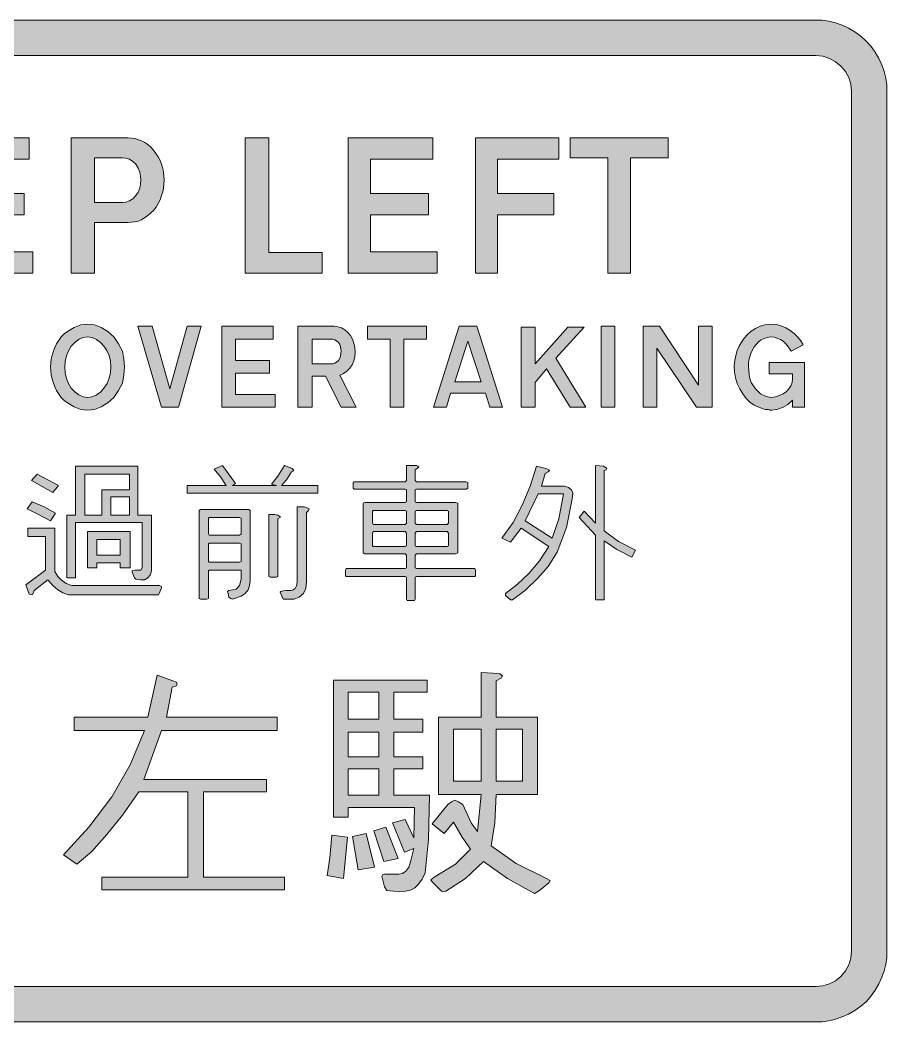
# Model space of a CAD drawing. Header units: metres. Extents: x 104 to 465, y 9 to 263.
# Drawn here: x 245.9 to 465.5, y 9 to 262.8 of the extents above; entities that cross this region are included whole.
import ezdxf

# ---------------------------------------------------------------- set-up
doc = ezdxf.new("R2010")
doc.units = ezdxf.units.M
doc.layers.add('FILL_BLACK_000000', color=7, linetype='Continuous', true_color=0x000000)
doc.layers.add('STROKE_BLACK_000000', color=7, linetype='Continuous', true_color=0x000000)

msp = doc.modelspace()

# ---------------------------------------------------------------- hatches: boundary and pattern name
at = {"layer": 'FILL_BLACK_000000', "true_color": 0x000000}
h = msp.add_hatch(color=7, dxfattribs=at)
h.dxf.hatch_style = 1
h.paths.add_polyline_path([(450.74, 262.51), (452.42, 262.12), (454.14, 261.54), (455.75, 260.77), (457.33, 259.81), (458.85, 258.68), (460.26, 257.4), (461.44, 256.09), (462.51, 254.63), (463.45, 253.07), (464.22, 251.46), (464.8, 249.74), (465.19, 248.06), (465.41, 246.42), (465.48, 244.8), (465.48, 27), (465.41, 25.35), (465.19, 23.67), (464.8, 21.99), (464.22, 20.34), (463.45, 18.65), (462.51, 17.08), (461.44, 15.61), (460.26, 14.22), (458.85, 12.97), (457.33, 11.9), (455.75, 11.01), (454.14, 10.26), (452.42, 9.68), (450.74, 9.29), (449.1, 9.07), (447.48, 9), (122.22, 9), (120.6, 9.07), (118.98, 9.29), (117.36, 9.68), (115.74, 10.26), (114.05, 11.01), (112.48, 11.9), (111.01, 12.97), (109.62, 14.22), (108.34, 15.61), (107.23, 17.08), (106.33, 18.65), (105.66, 20.34), (105.08, 21.99), (104.69, 23.67), (104.47, 25.35), (104.4, 27), (104.4, 244.8), (104.47, 246.42), (104.69, 248.06), (105.08, 249.74), (105.66, 251.46), (106.33, 253.07), (107.23, 254.63), (108.34, 256.09), (109.62, 257.4), (111.01, 258.68), (112.48, 259.81), (114.05, 260.77), (115.74, 261.54), (117.36, 262.12), (118.98, 262.51), (120.6, 262.73), (122.22, 262.8), (447.48, 262.8), (449.1, 262.73), (450.74, 262.51)])
h.paths.add_polyline_path([(455.8, 248.22), (454.96, 249.76), (454.41, 250.46), (453.78, 251.1), (452.44, 252.21), (450.9, 253.06), (449.22, 253.61), (447.48, 253.8), (122.22, 253.8), (120.48, 253.61), (118.8, 253.06), (117.26, 252.21), (115.92, 251.1), (114.81, 249.76), (113.96, 248.22), (113.41, 246.54), (113.22, 244.8), (113.22, 27), (113.41, 25.18), (113.96, 23.49), (114.81, 21.94), (115.92, 20.52), (117.26, 19.44), (118.8, 18.65), (120.48, 18.17), (122.22, 18), (447.48, 18), (449.22, 18.17), (450.9, 18.65), (452.44, 19.44), (453.78, 20.52), (454.96, 21.94), (455.8, 23.49), (456.31, 25.18), (456.48, 27), (456.48, 244.8), (456.31, 246.54), (455.8, 248.22)], flags=16)
h = msp.add_hatch(color=7, dxfattribs=at)
h.dxf.hatch_style = 1
h.paths.add_polyline_path([(226.8, 232.92), (248.22, 232.92), (248.22, 227.52), (232.38, 227.52), (232.38, 218.88), (246.96, 218.88), (246.96, 213.48), (232.38, 213.48), (232.38, 204.12), (249.12, 204.12), (249.12, 198.72), (226.8, 198.72), (226.8, 232.92)])
h = msp.add_hatch(color=7, dxfattribs=at)
h.dxf.hatch_style = 1
h.paths.add_polyline_path([(273.24, 232.92), (274.99, 232.75), (276.68, 232.2), (277.5, 231.78), (278.28, 231.25), (279.02, 230.61), (279.72, 229.86), (280.91, 228.13), (281.37, 227.2), (281.7, 226.26), (282.04, 225.21), (282.26, 224.21), (282.42, 222.3), (282.26, 220.25), (282.04, 219.29), (281.7, 218.34), (281.37, 217.29), (280.91, 216.32), (280.36, 215.4), (279.72, 214.56), (278.26, 213.26), (276.66, 212.22), (275.82, 211.88), (274.95, 211.66), (273.24, 211.5), (264.78, 211.5), (264.78, 198.72), (258.84, 198.72), (258.84, 232.92), (273.24, 232.92)])
h.paths.add_polyline_path([(273.58, 216.97), (274.41, 217.53), (275.22, 218.34), (275.8, 219.21), (276.19, 220.19), (276.41, 221.23), (276.48, 222.3), (276.41, 223.27), (276.19, 224.28), (275.8, 225.29), (275.22, 226.26), (274.41, 226.96), (273.6, 227.52), (272.7, 227.77), (271.8, 227.88), (264.78, 227.88), (264.78, 216.54), (271.8, 216.54), (272.71, 216.64), (273.58, 216.97)], flags=16)
h = msp.add_hatch(color=7, dxfattribs=at)
h.dxf.hatch_style = 1
h.paths.add_polyline_path([(302.94, 232.92), (308.88, 232.92), (308.88, 203.94), (322.38, 203.94), (322.38, 198.72), (302.94, 198.72), (302.94, 232.92)])
h = msp.add_hatch(color=7, dxfattribs=at)
h.dxf.hatch_style = 1
h.paths.add_polyline_path([(329.04, 198.72), (329.04, 232.92), (350.46, 232.92), (350.46, 227.52), (334.62, 227.52), (334.62, 218.88), (349.38, 218.88), (349.38, 213.48), (334.62, 213.48), (334.62, 204.12), (351.54, 204.12), (351.54, 198.72), (329.04, 198.72)])
h = msp.add_hatch(color=7, dxfattribs=at)
h.dxf.hatch_style = 1
h.paths.add_polyline_path([(361.26, 232.92), (382.32, 232.92), (382.32, 227.52), (366.84, 227.52), (366.84, 218.88), (381.06, 218.88), (381.06, 213.48), (366.84, 213.48), (366.84, 198.72), (361.26, 198.72), (361.26, 232.92)])
h = msp.add_hatch(color=7, dxfattribs=at)
h.dxf.hatch_style = 1
h.paths.add_polyline_path([(400.5, 198.72), (394.74, 198.72), (394.74, 227.88), (385.2, 227.88), (385.2, 232.92), (410.04, 232.92), (410.04, 227.88), (400.5, 227.88), (400.5, 198.72)])
h = msp.add_hatch(color=7, dxfattribs=at)
h.dxf.hatch_style = 1
h.paths.add_polyline_path([(264.73, 185.56), (266.45, 184.95), (268.09, 183.94), (269.64, 182.52), (270.85, 180.79), (271.8, 178.92), (272.21, 176.87), (272.34, 174.96), (272.21, 172.89), (271.8, 170.82), (270.86, 168.95), (269.64, 167.22), (268.09, 165.8), (266.45, 164.79), (264.73, 164.18), (263.86, 164.03), (262.98, 163.98), (261.31, 164.18), (259.58, 164.79), (257.89, 165.8), (257.09, 166.46), (256.32, 167.22), (255.13, 168.95), (254.67, 169.88), (254.34, 170.82), (254, 171.87), (253.78, 172.89), (253.62, 174.96), (253.78, 176.87), (254, 177.87), (254.34, 178.92), (254.67, 179.86), (255.13, 180.79), (256.32, 182.52), (257.09, 183.28), (257.89, 183.94), (259.58, 184.95), (261.31, 185.56), (262.98, 185.76), (263.86, 185.71), (264.73, 185.56)])
h.paths.add_polyline_path([(260.84, 181.96), (259.82, 181.23), (258.84, 180.18), (258.13, 179.01), (257.63, 177.71), (257.32, 176.33), (257.22, 174.96), (257.32, 173.41), (257.63, 171.99), (258.13, 170.71), (258.84, 169.56), (259.74, 168.59), (260.78, 167.85), (261.88, 167.38), (262.98, 167.22), (264.08, 167.36), (265.19, 167.78), (266.22, 168.51), (267.12, 169.56), (267.93, 170.73), (268.49, 172.06), (268.82, 173.48), (268.92, 174.96), (268.79, 176.43), (268.43, 177.84), (267.86, 179.11), (267.12, 180.18), (266.25, 181.15), (265.25, 181.89), (264.16, 182.36), (262.98, 182.52), (261.9, 182.38), (260.84, 181.96)], flags=16)
h = msp.add_hatch(color=7, dxfattribs=at)
h.dxf.hatch_style = 1
h.paths.add_polyline_path([(435.78, 163.98), (435.51, 164.14), (435.24, 164.16), (434.7, 164.18), (434.16, 164.34), (432.99, 164.72), (431.82, 165.24), (430.78, 166.01), (429.82, 166.97), (428.96, 168.1), (428.22, 169.38), (427.54, 170.76), (427.09, 172.19), (426.85, 173.66), (426.78, 175.14), (426.95, 176.56), (427.21, 177.86), (427.56, 179.06), (428.04, 180.18), (428.62, 181.23), (429.3, 182.21), (430.12, 183.12), (431.1, 183.96), (432.21, 184.7), (433.39, 185.27), (434.64, 185.63), (435.96, 185.76), (437.38, 185.66), (438.68, 185.36), (439.88, 184.85), (441, 184.14), (442.01, 183.38), (442.89, 182.48), (443.63, 181.51), (444.24, 180.54), (441.18, 178.92), (440.32, 180.25), (439.81, 180.87), (439.2, 181.44), (438.49, 181.91), (437.71, 182.25), (436.87, 182.45), (435.96, 182.52), (435.15, 182.42), (434.36, 182.16), (433.61, 181.76), (432.9, 181.26), (431.86, 179.98), (431.1, 178.56), (430.6, 176.96), (430.44, 176), (430.38, 174.96), (430.54, 172.98), (430.76, 171.97), (431.1, 171), (432.2, 169.36), (433.44, 168.12), (434.86, 167.47), (436.14, 167.22), (437.25, 167.37), (438.27, 167.67), (439.19, 168.12), (439.99, 168.68), (440.64, 169.36), (441.13, 170.13), (441.43, 170.98), (441.54, 171.9), (441.54, 173.16), (435.6, 173.16), (435.6, 176.04), (444.6, 176.04), (444.6, 164.7), (441.54, 164.7), (441.54, 166.5), (440.37, 165.42), (439.04, 164.63), (437.62, 164.15), (436.14, 163.98), (435.78, 163.98)])
h = msp.add_hatch(color=7, dxfattribs=at)
h.dxf.hatch_style = 1
h.paths.add_polyline_path([(281.7, 164.7), (275.76, 185.22), (279.36, 185.22), (283.86, 169.38), (288.18, 185.22), (291.78, 185.22), (286.02, 164.7), (281.7, 164.7)])
h = msp.add_hatch(color=7, dxfattribs=at)
h.dxf.hatch_style = 1
h.paths.add_polyline_path([(310.5, 164.7), (297, 164.7), (297, 185.22), (309.96, 185.22), (309.96, 181.98), (300.42, 181.98), (300.42, 176.58), (309.06, 176.58), (309.06, 173.34), (300.42, 173.34), (300.42, 167.94), (310.5, 167.94), (310.5, 164.7)])
h = msp.add_hatch(color=7, dxfattribs=at)
h.dxf.hatch_style = 1
h.paths.add_polyline_path([(325.44, 185.22), (326.42, 185.11), (327.34, 184.81), (328.18, 184.32), (328.93, 183.67), (329.56, 182.87), (330.07, 181.95), (330.44, 180.93), (330.66, 179.82), (330.76, 178.68), (330.68, 177.56), (330.41, 176.49), (329.98, 175.5), (329.4, 174.61), (328.69, 173.85), (327.84, 173.23), (326.88, 172.8), (331.02, 164.7), (327.24, 164.7), (323.28, 172.62), (319.86, 172.62), (319.86, 164.7), (316.26, 164.7), (316.26, 185.22), (325.44, 185.22)])
h.paths.add_polyline_path([(319.86, 175.68), (324.54, 175.68), (325.08, 175.72), (325.6, 175.86), (326.08, 176.14), (326.52, 176.58), (326.86, 177.12), (327.08, 177.68), (327.24, 178.92), (327.08, 180.07), (326.86, 180.62), (326.52, 181.08), (326.08, 181.52), (325.6, 181.8), (325.08, 181.94), (324.54, 181.98), (319.86, 181.98), (319.86, 175.68)], flags=16)
h = msp.add_hatch(color=7, dxfattribs=at)
h.dxf.hatch_style = 1
h.paths.add_polyline_path([(333.9, 181.98), (333.9, 185.22), (348.84, 185.22), (348.84, 181.98), (343.08, 181.98), (343.08, 164.7), (339.66, 164.7), (339.66, 181.98), (333.9, 181.98)])
h = msp.add_hatch(color=7, dxfattribs=at)
h.dxf.hatch_style = 1
h.paths.add_polyline_path([(353.88, 164.7), (350.64, 164.7), (357.12, 185.22), (361.62, 185.22), (368.1, 164.7), (364.86, 164.7), (363.78, 168.3), (354.96, 168.3), (353.88, 164.7)])
h.paths.add_polyline_path([(362.7, 171.18), (359.28, 181.44), (356.04, 171.18), (362.7, 171.18)], flags=16)
h = msp.add_hatch(color=7, dxfattribs=at)
h.dxf.hatch_style = 1
h.paths.add_polyline_path([(379.26, 174.42), (376.38, 171), (376.38, 164.7), (372.78, 164.7), (372.78, 185.04), (376.38, 185.04), (376.38, 175.68), (384.66, 185.04), (388.8, 185.04), (381.6, 177.12), (389.16, 164.7), (385.2, 164.7), (379.26, 174.42)])
h = msp.add_hatch(color=7, dxfattribs=at)
h.dxf.hatch_style = 1
h.paths.add_polyline_path([(396.54, 185.22), (396.54, 164.7), (393.12, 164.7), (393.12, 185.22), (396.54, 185.22)])
h = msp.add_hatch(color=7, dxfattribs=at)
h.dxf.hatch_style = 1
h.paths.add_polyline_path([(421.2, 164.7), (417.24, 164.7), (407.16, 179.64), (407.16, 164.7), (403.74, 164.7), (403.74, 185.22), (407.88, 185.22), (417.78, 170.28), (417.78, 185.22), (421.2, 185.22), (421.2, 164.7)])
h = msp.add_hatch(color=7, dxfattribs=at)
h.dxf.hatch_style = 1
h.paths.add_polyline_path([(278.28, 121.5), (277.38, 120.96), (276.48, 120.96), (275.22, 121.14), (274.86, 121.5), (274.32, 122.94), (274.32, 123.3), (275.04, 123.48), (276.48, 123.48), (276.84, 124.02), (276.84, 135.54), (259.92, 135.54), (259.92, 121.5), (257.76, 121.5), (257.76, 137.34), (259.92, 137.34), (259.92, 149.76), (275.76, 149.76), (275.76, 137.34), (279.18, 137.34), (279.18, 123.3), (278.82, 122.22), (278.28, 121.5)])
h.paths.add_polyline_path([(273.6, 142.02), (268.92, 142.02), (268.92, 137.34), (273.6, 137.34), (273.6, 142.02)], flags=16)
h.paths.add_polyline_path([(262.26, 147.78), (262.26, 137.34), (266.58, 137.34), (266.58, 143.82), (273.6, 143.82), (273.6, 147.78), (262.26, 147.78)], flags=16)
h = msp.add_hatch(color=7, dxfattribs=at)
h.dxf.hatch_style = 1
h.paths.add_polyline_path([(288.18, 144.9), (298.08, 144.9), (296.64, 147.06), (295.02, 149.04), (297.18, 149.94), (300.42, 145.44), (299.7, 144.9), (310.86, 144.9), (309.6, 145.26), (311.22, 147.24), (312.84, 149.94), (314.82, 149.22), (315.18, 148.86), (315.18, 148.68), (315, 148.5), (314.64, 148.32), (313.38, 146.34), (312.12, 144.9), (321.3, 144.9), (321.3, 142.92), (288.18, 142.92), (288.18, 144.9)])
h = msp.add_hatch(color=7, dxfattribs=at)
h.dxf.hatch_style = 1
h.paths.add_polyline_path([(343.98, 115.74), (343.8, 116.1), (343.8, 121.68), (343.44, 121.86), (328.5, 121.86), (328.32, 122.04), (328.32, 123.48), (328.5, 123.84), (343.44, 123.84), (343.8, 124.02), (343.8, 127.26), (343.44, 127.62), (333.18, 127.62), (332.82, 127.8), (332.82, 140.4), (333.18, 140.58), (343.44, 140.58), (343.8, 140.76), (343.8, 143.82), (343.44, 144), (330.48, 144), (330.3, 144.18), (330.3, 145.62), (330.48, 145.8), (343.44, 145.8), (343.8, 146.16), (343.8, 149.94), (346.32, 149.94), (346.68, 149.76), (346.86, 149.58), (346.5, 149.22), (345.96, 148.86), (345.96, 146.16), (346.32, 145.8), (358.92, 145.8), (359.28, 145.62), (359.28, 144.18), (358.92, 144), (346.32, 144), (345.96, 143.82), (345.96, 140.76), (346.32, 140.58), (356.22, 140.58), (356.76, 140.4), (356.76, 127.8), (356.22, 127.62), (346.32, 127.62), (345.96, 127.26), (345.96, 124.02), (346.32, 123.84), (361.08, 123.84), (361.26, 123.48), (361.26, 122.04), (361.08, 121.86), (346.32, 121.86), (345.96, 121.68), (345.96, 116.1), (345.78, 115.74), (343.98, 115.74)])
h.paths.add_polyline_path([(354.06, 129.42), (354.42, 129.6), (354.42, 132.84), (354.06, 133.2), (346.32, 133.2), (345.96, 132.84), (345.96, 129.6), (346.32, 129.42), (354.06, 129.42)], flags=16)
h.paths.add_polyline_path([(346.32, 135), (354.06, 135), (354.42, 135.36), (354.42, 138.42), (354.06, 138.6), (346.32, 138.6), (345.96, 138.42), (345.96, 135.36), (346.32, 135)], flags=16)
h.paths.add_polyline_path([(343.8, 138.42), (343.44, 138.6), (335.34, 138.6), (335.16, 138.42), (335.16, 135.36), (335.34, 135), (343.44, 135), (343.8, 135.36), (343.8, 138.42)], flags=16)
h.paths.add_polyline_path([(343.8, 132.84), (343.44, 133.2), (335.34, 133.2), (335.16, 132.84), (335.16, 129.6), (335.34, 129.42), (343.44, 129.42), (343.8, 129.6), (343.8, 132.84)], flags=16)
h = msp.add_hatch(color=7, dxfattribs=at)
h.dxf.hatch_style = 1
h.paths.add_polyline_path([(379.8, 129.42), (372.78, 134.1), (370.08, 130.5), (367.92, 131.58), (370.8, 135.54), (373.14, 140.04), (375.12, 144.72), (376.74, 149.76), (379.08, 149.22), (379.8, 148.86), (379.98, 148.68), (379.62, 148.32), (378.9, 147.96), (378, 144.72), (383.76, 144.72), (384.84, 144.36), (385.56, 143.82), (385.92, 142.92), (385.74, 141.48), (384.3, 134.28), (381.96, 127.98), (379.62, 124.38), (376.92, 121.32), (374.04, 118.44), (370.62, 115.92), (370.08, 115.92), (368.82, 117), (368.82, 117.54), (371.88, 119.88), (374.76, 122.58), (377.46, 125.82), (379.8, 129.42)])
h.paths.add_polyline_path([(373.86, 135.9), (380.7, 131.58), (382.32, 136.44), (383.58, 142.74), (377.1, 142.74), (373.86, 135.9)], flags=16)
h = msp.add_hatch(color=7, dxfattribs=at)
h.dxf.hatch_style = 1
h.paths.add_polyline_path([(387.54, 136.8), (388.8, 138.42), (391.68, 135.36), (391.68, 149.94), (393.66, 149.76), (394.38, 149.4), (394.56, 149.22), (394.38, 148.86), (393.84, 148.68), (393.84, 133.38), (397.44, 130.68), (401.76, 128.52), (400.86, 126.72), (397.08, 128.7), (393.84, 130.86), (393.84, 115.92), (391.68, 115.92), (391.68, 132.3), (387.54, 136.8)])
h = msp.add_hatch(color=7, dxfattribs=at)
h.dxf.hatch_style = 1
h.paths.add_polyline_path([(254.16, 143.1), (248.76, 146.16), (250.2, 147.78), (255.6, 144.9), (254.16, 143.1)])
h = msp.add_hatch(color=7, dxfattribs=at)
h.dxf.hatch_style = 1
h.paths.add_polyline_path([(254.88, 137.88), (253.62, 135.9), (250.56, 137.52), (247.68, 138.96), (248.94, 140.76), (252, 139.5), (254.88, 137.88)])
h = msp.add_hatch(color=7, dxfattribs=at)
h.dxf.hatch_style = 1
h.paths.add_polyline_path([(302.94, 117.54), (301.86, 116.82), (299.7, 116.1), (299.16, 116.28), (298.8, 116.64), (298.62, 117.54), (298.44, 118.08), (298.8, 118.26), (300.6, 118.62), (301.5, 119.52), (301.86, 121.14), (301.86, 123.48), (293.76, 123.48), (293.58, 123.3), (293.58, 116.28), (293.22, 116.1), (291.6, 116.1), (291.24, 116.28), (291.24, 138.6), (291.6, 138.78), (303.84, 138.78), (304.2, 138.6), (304.2, 120.78), (304.02, 119.52), (303.66, 118.44), (302.94, 117.54)])
h.paths.add_polyline_path([(293.58, 125.64), (293.76, 125.46), (301.5, 125.46), (301.86, 125.64), (301.86, 130.14), (301.5, 130.32), (293.76, 130.32), (293.58, 130.14), (293.58, 125.64)], flags=16)
h.paths.add_polyline_path([(293.58, 132.66), (293.76, 132.3), (301.5, 132.3), (301.86, 132.66), (301.86, 136.62), (301.5, 136.8), (293.76, 136.8), (293.58, 136.62), (293.58, 132.66)], flags=16)
h = msp.add_hatch(color=7, dxfattribs=at)
h.dxf.hatch_style = 1
h.paths.add_polyline_path([(309.24, 121.68), (308.88, 121.86), (308.88, 137.52), (310.32, 137.52), (311.22, 137.34), (311.76, 136.98), (311.76, 136.8), (311.22, 136.44), (311.22, 121.86), (310.86, 121.68), (309.24, 121.68)])
h = msp.add_hatch(color=7, dxfattribs=at)
h.dxf.hatch_style = 1
h.paths.add_polyline_path([(318.42, 120.6), (318.24, 118.8), (317.7, 117.54), (316.62, 116.64), (315.36, 116.1), (312.66, 116.1), (312.48, 116.28), (311.76, 117.9), (311.94, 118.08), (312.64, 118.25), (313.33, 118.29), (314.58, 118.32), (315.1, 118.47), (315.54, 118.81), (315.88, 119.44), (316.08, 120.42), (316.08, 139.5), (317.88, 139.5), (318.78, 139.14), (319.14, 138.96), (318.96, 138.6), (318.42, 138.06), (318.42, 120.6)])
h = msp.add_hatch(color=7, dxfattribs=at)
h.dxf.hatch_style = 1
h.paths.add_polyline_path([(258.12, 117.18), (256.68, 117.72), (255.42, 118.44), (254.16, 119.52), (252.9, 120.96), (249.48, 118.26), (249.12, 117.36), (248.76, 117.18), (248.22, 117.36), (247.86, 118.26), (247.32, 119.7), (248.04, 120.24), (252.36, 123.48), (252.36, 131.94), (247.86, 131.94), (247.86, 134.1), (254.7, 134.1), (254.7, 123.12), (255.42, 121.86), (256.32, 120.96), (257.58, 120.06), (259.02, 119.52), (281.16, 119.52), (281.7, 119.34), (281.7, 118.98), (281.16, 117.54), (280.98, 117.18), (258.12, 117.18)])
h = msp.add_hatch(color=7, dxfattribs=at)
h.dxf.hatch_style = 1
h.paths.add_polyline_path([(265.32, 124.02), (262.98, 124.02), (262.98, 133.2), (273.78, 133.2), (273.78, 124.02), (271.26, 124.02), (271.26, 125.28), (265.32, 125.28), (265.32, 124.02)])
h.paths.add_polyline_path([(265.32, 131.22), (265.32, 127.26), (271.26, 127.26), (271.26, 131.22), (265.32, 131.22)], flags=16)
h = msp.add_hatch(color=7, dxfattribs=at)
h.dxf.hatch_style = 1
h.paths.add_polyline_path([(259.56, 82.8), (259.56, 86.22), (278.28, 86.22), (280.62, 96.84), (284.58, 95.4), (285.48, 95.04), (285.66, 94.5), (285.48, 94.14), (284.4, 93.78), (282.96, 86.22), (311.04, 86.22), (311.04, 82.8), (281.7, 82.8), (277.2, 70.38), (308.34, 70.38), (308.34, 67.32), (292.32, 67.32), (292.32, 45.72), (312.84, 45.72), (312.84, 42.48), (266.58, 42.48), (266.58, 45.72), (288.36, 45.72), (288.36, 67.32), (275.94, 67.32), (271.8, 61.38), (267.84, 56.52), (264.06, 52.2), (260.28, 48.96), (256.86, 51.3), (263.34, 58.32), (269.1, 66.06), (273.78, 74.16), (277.38, 82.8), (259.56, 82.8)])
h = msp.add_hatch(color=7, dxfattribs=at)
h.dxf.hatch_style = 1
h.paths.add_polyline_path([(352.98, 41.94), (352.62, 42.12), (350.28, 44.46), (349.92, 45), (350.82, 45.72), (356.22, 48.96), (360, 52.74), (357.84, 55.8), (355.68, 59.58), (353.34, 56.7), (350.28, 59.22), (354.24, 64.08), (355.14, 64.8), (356.04, 65.16), (356.94, 64.8), (358.02, 64.08), (360.18, 59.4), (361.8, 57.24), (362.7, 66.6), (351.9, 66.6), (351.9, 86.22), (362.7, 86.22), (362.7, 97.56), (365.76, 97.38), (367.38, 97.2), (368.1, 96.66), (367.74, 96.12), (366.48, 95.4), (366.48, 86.22), (376.92, 86.22), (376.92, 66.6), (366.48, 66.6), (366.12, 59.4), (365.22, 53.64), (371.52, 49.14), (379.26, 45.36), (380.16, 44.82), (379.8, 44.28), (377.46, 42.3), (376.2, 41.58), (369.36, 45.36), (363.24, 49.68), (358.74, 45.36), (353.7, 42.12), (352.98, 41.94)])
h.paths.add_polyline_path([(373.14, 83.16), (366.48, 83.16), (366.48, 70.02), (373.14, 70.02), (373.14, 83.16)], flags=16)
h.paths.add_polyline_path([(355.68, 83.16), (355.68, 70.02), (362.7, 70.02), (362.7, 83.16), (355.68, 83.16)], flags=16)
h = msp.add_hatch(color=7, dxfattribs=at)
h.dxf.hatch_style = 1
h.paths.add_polyline_path([(340.56, 85.68), (347.94, 85.68), (347.94, 82.44), (340.56, 82.44), (340.56, 76.14), (347.94, 76.14), (347.94, 73.08), (340.56, 73.08), (340.56, 66.42), (349.56, 66.42), (349.38, 55.26), (348.48, 46.8), (347.72, 45.13), (346.85, 43.87), (345.86, 42.98), (344.75, 42.4), (343.49, 42.1), (342.09, 42.01), (340.51, 42.09), (338.76, 42.3), (338.22, 43.2), (337.5, 45.9), (337.68, 46.26), (338.22, 46.44), (341.82, 46.44), (342.72, 46.62), (343.62, 47.16), (344.34, 48.24), (344.88, 49.86), (345.6, 52.92), (343.26, 52.02), (340.2, 59.4), (343.44, 60.3), (345.6, 55.62), (345.78, 63.36), (329.04, 63.36), (329.04, 60.84), (325.26, 60.84), (325.26, 95.58), (349.02, 95.58), (349.02, 92.52), (340.56, 92.52), (340.56, 85.68)])
h.paths.add_polyline_path([(336.78, 73.08), (329.04, 73.08), (329.04, 66.42), (336.78, 66.42), (336.78, 73.08)], flags=16)
h.paths.add_polyline_path([(336.78, 76.14), (336.78, 82.44), (329.04, 82.44), (329.04, 76.14), (336.78, 76.14)], flags=16)
h.paths.add_polyline_path([(329.04, 85.68), (336.78, 85.68), (336.78, 92.52), (329.04, 92.52), (329.04, 85.68)], flags=16)
h = msp.add_hatch(color=7, dxfattribs=at)
h.dxf.hatch_style = 1
h.paths.add_polyline_path([(327.78, 45.36), (323.64, 46.08), (324.36, 50.58), (324.9, 56.34), (328.86, 55.8), (327.78, 45.36)])
h = msp.add_hatch(color=7, dxfattribs=at)
h.dxf.hatch_style = 1
h.paths.add_polyline_path([(335.7, 48.24), (331.56, 47.52), (330.12, 55.98), (333.54, 56.7), (335.7, 48.24)])
h = msp.add_hatch(color=7, dxfattribs=at)
h.dxf.hatch_style = 1
h.paths.add_polyline_path([(338.58, 58.32), (341.64, 50.4), (338.04, 49.68), (335.52, 57.42), (338.58, 58.32)])

# ---------------------------------------------------------------- linework, layer by layer
at = {"layer": 'FILL_BLACK_000000', "lineweight": 0, "true_color": 0x000000}
for points in [[(122.22, 262.8), (447.48, 262.8), (449.1, 262.73), (450.74, 262.51), (452.42, 262.12), (454.14, 261.54), (455.75, 260.77), (457.33, 259.81), (458.85, 258.68), (460.26, 257.4), (461.44, 256.09), (462.51, 254.63), (463.45, 253.07), (464.22, 251.46), (464.8, 249.74), (465.19, 248.06), (465.41, 246.42), (465.48, 244.8), (465.48, 27), (465.41, 25.35), (465.19, 23.67), (464.8, 21.99), (464.22, 20.34), (463.45, 18.65), (462.51, 17.08), (461.44, 15.61), (460.26, 14.22), (458.85, 12.97), (457.33, 11.9), (455.75, 11.01), (454.14, 10.26), (452.42, 9.68), (450.74, 9.29), (449.1, 9.07), (447.48, 9), (122.22, 9)], [(122.22, 18), (447.48, 18), (449.22, 18.17), (450.9, 18.65), (452.44, 19.44), (453.78, 20.52), (454.96, 21.94), (455.8, 23.49), (456.31, 25.18), (456.48, 27), (456.48, 244.8), (456.31, 246.54), (455.8, 248.22), (454.96, 249.76), (454.41, 250.46), (453.78, 251.1), (452.44, 252.21), (450.9, 253.06), (449.22, 253.61), (447.48, 253.8), (122.22, 253.8)]]:
    msp.add_lwpolyline(points, dxfattribs=at)
for points in [[(226.8, 232.92), (248.22, 232.92), (248.22, 227.52), (232.38, 227.52), (232.38, 218.88), (246.96, 218.88), (246.96, 213.48), (232.38, 213.48), (232.38, 204.12), (249.12, 204.12), (249.12, 198.72), (226.8, 198.72)], [(273.24, 232.92), (274.99, 232.75), (276.68, 232.2), (277.5, 231.78), (278.28, 231.25), (279.02, 230.61), (279.72, 229.86), (280.91, 228.13), (281.37, 227.2), (281.7, 226.26), (282.04, 225.21), (282.26, 224.21), (282.42, 222.3), (282.26, 220.25), (282.04, 219.29), (281.7, 218.34), (281.37, 217.29), (280.91, 216.32), (280.36, 215.4), (279.72, 214.56), (278.26, 213.26), (276.66, 212.22), (275.82, 211.88), (274.95, 211.66), (273.24, 211.5), (264.78, 211.5), (264.78, 198.72), (258.84, 198.72), (258.84, 232.92)], [(302.94, 232.92), (308.88, 232.92), (308.88, 203.94), (322.38, 203.94), (322.38, 198.72), (302.94, 198.72)], [(329.04, 198.72), (329.04, 232.92), (350.46, 232.92), (350.46, 227.52), (334.62, 227.52), (334.62, 218.88), (349.38, 218.88), (349.38, 213.48), (334.62, 213.48), (334.62, 204.12), (351.54, 204.12), (351.54, 198.72)], [(361.26, 232.92), (382.32, 232.92), (382.32, 227.52), (366.84, 227.52), (366.84, 218.88), (381.06, 218.88), (381.06, 213.48), (366.84, 213.48), (366.84, 198.72), (361.26, 198.72)], [(400.5, 198.72), (394.74, 198.72), (394.74, 227.88), (385.2, 227.88), (385.2, 232.92), (410.04, 232.92), (410.04, 227.88), (400.5, 227.88)], [(273.58, 216.97), (274.41, 217.53), (275.22, 218.34), (275.8, 219.21), (276.19, 220.19), (276.41, 221.23), (276.48, 222.3), (276.41, 223.27), (276.19, 224.28), (275.8, 225.29), (275.22, 226.26), (274.41, 226.96), (273.6, 227.52), (272.7, 227.77), (271.8, 227.88), (264.78, 227.88), (264.78, 216.54), (271.8, 216.54), (272.71, 216.64)], [(264.73, 185.56), (266.45, 184.95), (268.09, 183.94), (269.64, 182.52), (270.85, 180.79), (271.8, 178.92), (272.21, 176.87), (272.34, 174.96), (272.21, 172.89), (271.8, 170.82), (270.86, 168.95), (269.64, 167.22), (268.09, 165.8), (266.45, 164.79), (264.73, 164.18), (263.86, 164.03), (262.98, 163.98), (261.31, 164.18), (259.58, 164.79), (257.89, 165.8), (257.09, 166.46), (256.32, 167.22), (255.13, 168.95), (254.67, 169.88), (254.34, 170.82), (254, 171.87), (253.78, 172.89), (253.62, 174.96), (253.78, 176.87), (254, 177.87), (254.34, 178.92), (254.67, 179.86), (255.13, 180.79), (256.32, 182.52), (257.09, 183.28), (257.89, 183.94), (259.58, 184.95), (261.31, 185.56), (262.98, 185.76), (263.86, 185.71)], [(435.78, 163.98), (435.51, 164.14), (435.24, 164.16), (434.7, 164.18), (434.16, 164.34), (432.99, 164.72), (431.82, 165.24), (430.78, 166.01), (429.82, 166.97), (428.96, 168.1), (428.22, 169.38), (427.54, 170.76), (427.09, 172.19), (426.85, 173.66), (426.78, 175.14), (426.95, 176.56), (427.21, 177.86), (427.56, 179.06), (428.04, 180.18), (428.62, 181.23), (429.3, 182.21), (430.12, 183.12), (431.1, 183.96), (432.21, 184.7), (433.39, 185.27), (434.64, 185.63), (435.96, 185.76), (437.38, 185.66), (438.68, 185.36), (439.88, 184.85), (441, 184.14), (442.01, 183.38), (442.89, 182.48), (443.63, 181.51), (444.24, 180.54), (441.18, 178.92), (440.32, 180.25), (439.81, 180.87), (439.2, 181.44), (438.49, 181.91), (437.71, 182.25), (436.87, 182.45), (435.96, 182.52), (435.15, 182.42), (434.36, 182.16), (433.61, 181.76), (432.9, 181.26), (431.86, 179.98), (431.1, 178.56), (430.6, 176.96), (430.44, 176), (430.38, 174.96), (430.54, 172.98), (430.76, 171.97), (431.1, 171), (432.2, 169.36), (433.44, 168.12), (434.86, 167.47), (436.14, 167.22), (437.25, 167.37), (438.27, 167.67), (439.19, 168.12), (439.99, 168.68), (440.64, 169.36), (441.13, 170.13), (441.43, 170.98), (441.54, 171.9), (441.54, 173.16), (435.6, 173.16), (435.6, 176.04), (444.6, 176.04), (444.6, 164.7), (441.54, 164.7), (441.54, 166.5), (440.37, 165.42), (439.04, 164.63), (437.62, 164.15), (436.14, 163.98)], [(281.7, 164.7), (275.76, 185.22), (279.36, 185.22), (283.86, 169.38), (288.18, 185.22), (291.78, 185.22), (286.02, 164.7)], [(310.5, 164.7), (297, 164.7), (297, 185.22), (309.96, 185.22), (309.96, 181.98), (300.42, 181.98), (300.42, 176.58), (309.06, 176.58), (309.06, 173.34), (300.42, 173.34), (300.42, 167.94), (310.5, 167.94)], [(325.44, 185.22), (326.42, 185.11), (327.34, 184.81), (328.18, 184.32), (328.93, 183.67), (329.56, 182.87), (330.07, 181.95), (330.44, 180.93), (330.66, 179.82), (330.76, 178.68), (330.68, 177.56), (330.41, 176.49), (329.98, 175.5), (329.4, 174.61), (328.69, 173.85), (327.84, 173.23), (326.88, 172.8), (331.02, 164.7), (327.24, 164.7), (323.28, 172.62), (319.86, 172.62), (319.86, 164.7), (316.26, 164.7), (316.26, 185.22)], [(333.9, 181.98), (333.9, 185.22), (348.84, 185.22), (348.84, 181.98), (343.08, 181.98), (343.08, 164.7), (339.66, 164.7), (339.66, 181.98)], [(353.88, 164.7), (350.64, 164.7), (357.12, 185.22), (361.62, 185.22), (368.1, 164.7), (364.86, 164.7), (363.78, 168.3), (354.96, 168.3)], [(379.26, 174.42), (376.38, 171), (376.38, 164.7), (372.78, 164.7), (372.78, 185.04), (376.38, 185.04), (376.38, 175.68), (384.66, 185.04), (388.8, 185.04), (381.6, 177.12), (389.16, 164.7), (385.2, 164.7)], [(396.54, 185.22), (396.54, 164.7), (393.12, 164.7), (393.12, 185.22)], [(421.2, 164.7), (417.24, 164.7), (407.16, 179.64), (407.16, 164.7), (403.74, 164.7), (403.74, 185.22), (407.88, 185.22), (417.78, 170.28), (417.78, 185.22), (421.2, 185.22)], [(260.84, 181.96), (259.82, 181.23), (258.84, 180.18), (258.13, 179.01), (257.63, 177.71), (257.32, 176.33), (257.22, 174.96), (257.32, 173.41), (257.63, 171.99), (258.13, 170.71), (258.84, 169.56), (259.74, 168.59), (260.78, 167.85), (261.88, 167.38), (262.98, 167.22), (264.08, 167.36), (265.19, 167.78), (266.22, 168.51), (267.12, 169.56), (267.93, 170.73), (268.49, 172.06), (268.82, 173.48), (268.92, 174.96), (268.79, 176.43), (268.43, 177.84), (267.86, 179.11), (267.12, 180.18), (266.25, 181.15), (265.25, 181.89), (264.16, 182.36), (262.98, 182.52), (261.9, 182.38)], [(319.86, 175.68), (324.54, 175.68), (325.08, 175.72), (325.6, 175.86), (326.08, 176.14), (326.52, 176.58), (326.86, 177.12), (327.08, 177.68), (327.24, 178.92), (327.08, 180.07), (326.86, 180.62), (326.52, 181.08), (326.08, 181.52), (325.6, 181.8), (325.08, 181.94), (324.54, 181.98), (319.86, 181.98)], [(362.7, 171.18), (359.28, 181.44), (356.04, 171.18)], [(278.28, 121.5), (277.38, 120.96), (276.48, 120.96), (275.22, 121.14), (274.86, 121.5), (274.32, 122.94), (274.32, 123.3), (275.04, 123.48), (276.48, 123.48), (276.84, 124.02), (276.84, 135.54), (259.92, 135.54), (259.92, 121.5), (257.76, 121.5), (257.76, 137.34), (259.92, 137.34), (259.92, 149.76), (275.76, 149.76), (275.76, 137.34), (279.18, 137.34), (279.18, 123.3), (278.82, 122.22)], [(288.18, 144.9), (298.08, 144.9), (296.64, 147.06), (295.02, 149.04), (297.18, 149.94), (300.42, 145.44), (299.7, 144.9), (310.86, 144.9), (309.6, 145.26), (311.22, 147.24), (312.84, 149.94), (314.82, 149.22), (315.18, 148.86), (315.18, 148.68), (315, 148.5), (314.64, 148.32), (313.38, 146.34), (312.12, 144.9), (321.3, 144.9), (321.3, 142.92), (288.18, 142.92)], [(343.98, 115.74), (343.8, 116.1), (343.8, 121.68), (343.44, 121.86), (328.5, 121.86), (328.32, 122.04), (328.32, 123.48), (328.5, 123.84), (343.44, 123.84), (343.8, 124.02), (343.8, 127.26), (343.44, 127.62), (333.18, 127.62), (332.82, 127.8), (332.82, 140.4), (333.18, 140.58), (343.44, 140.58), (343.8, 140.76), (343.8, 143.82), (343.44, 144), (330.48, 144), (330.3, 144.18), (330.3, 145.62), (330.48, 145.8), (343.44, 145.8), (343.8, 146.16), (343.8, 149.94), (346.32, 149.94), (346.68, 149.76), (346.86, 149.58), (346.5, 149.22), (345.96, 148.86), (345.96, 146.16), (346.32, 145.8), (358.92, 145.8), (359.28, 145.62), (359.28, 144.18), (358.92, 144), (346.32, 144), (345.96, 143.82), (345.96, 140.76), (346.32, 140.58), (356.22, 140.58), (356.76, 140.4), (356.76, 127.8), (356.22, 127.62), (346.32, 127.62), (345.96, 127.26), (345.96, 124.02), (346.32, 123.84), (361.08, 123.84), (361.26, 123.48), (361.26, 122.04), (361.08, 121.86), (346.32, 121.86), (345.96, 121.68), (345.96, 116.1), (345.78, 115.74)], [(379.8, 129.42), (372.78, 134.1), (370.08, 130.5), (367.92, 131.58), (370.8, 135.54), (373.14, 140.04), (375.12, 144.72), (376.74, 149.76), (379.08, 149.22), (379.8, 148.86), (379.98, 148.68), (379.62, 148.32), (378.9, 147.96), (378, 144.72), (383.76, 144.72), (384.84, 144.36), (385.56, 143.82), (385.92, 142.92), (385.74, 141.48), (384.3, 134.28), (381.96, 127.98), (379.62, 124.38), (376.92, 121.32), (374.04, 118.44), (370.62, 115.92), (370.08, 115.92), (368.82, 117), (368.82, 117.54), (371.88, 119.88), (374.76, 122.58), (377.46, 125.82)], [(387.54, 136.8), (388.8, 138.42), (391.68, 135.36), (391.68, 149.94), (393.66, 149.76), (394.38, 149.4), (394.56, 149.22), (394.38, 148.86), (393.84, 148.68), (393.84, 133.38), (397.44, 130.68), (401.76, 128.52), (400.86, 126.72), (397.08, 128.7), (393.84, 130.86), (393.84, 115.92), (391.68, 115.92), (391.68, 132.3)], [(254.16, 143.1), (248.76, 146.16), (250.2, 147.78), (255.6, 144.9)], [(262.26, 147.78), (262.26, 137.34), (266.58, 137.34), (266.58, 143.82), (273.6, 143.82), (273.6, 147.78)], [(373.86, 135.9), (380.7, 131.58), (382.32, 136.44), (383.58, 142.74), (377.1, 142.74)], [(254.88, 137.88), (253.62, 135.9), (250.56, 137.52), (247.68, 138.96), (248.94, 140.76), (252, 139.5)], [(273.6, 142.02), (268.92, 142.02), (268.92, 137.34), (273.6, 137.34)], [(302.94, 117.54), (301.86, 116.82), (299.7, 116.1), (299.16, 116.28), (298.8, 116.64), (298.62, 117.54), (298.44, 118.08), (298.8, 118.26), (300.6, 118.62), (301.5, 119.52), (301.86, 121.14), (301.86, 123.48), (293.76, 123.48), (293.58, 123.3), (293.58, 116.28), (293.22, 116.1), (291.6, 116.1), (291.24, 116.28), (291.24, 138.6), (291.6, 138.78), (303.84, 138.78), (304.2, 138.6), (304.2, 120.78), (304.02, 119.52), (303.66, 118.44)], [(309.24, 121.68), (308.88, 121.86), (308.88, 137.52), (310.32, 137.52), (311.22, 137.34), (311.76, 136.98), (311.76, 136.8), (311.22, 136.44), (311.22, 121.86), (310.86, 121.68)], [(318.42, 120.6), (318.24, 118.8), (317.7, 117.54), (316.62, 116.64), (315.36, 116.1), (312.66, 116.1), (312.48, 116.28), (311.76, 117.9), (311.94, 118.08), (312.64, 118.25), (313.33, 118.29), (314.58, 118.32), (315.1, 118.47), (315.54, 118.81), (315.88, 119.44), (316.08, 120.42), (316.08, 139.5), (317.88, 139.5), (318.78, 139.14), (319.14, 138.96), (318.96, 138.6), (318.42, 138.06)], [(343.8, 138.42), (343.44, 138.6), (335.34, 138.6), (335.16, 138.42), (335.16, 135.36), (335.34, 135), (343.44, 135), (343.8, 135.36)], [(346.32, 135), (354.06, 135), (354.42, 135.36), (354.42, 138.42), (354.06, 138.6), (346.32, 138.6), (345.96, 138.42), (345.96, 135.36)], [(293.58, 132.66), (293.76, 132.3), (301.5, 132.3), (301.86, 132.66), (301.86, 136.62), (301.5, 136.8), (293.76, 136.8), (293.58, 136.62)], [(258.12, 117.18), (256.68, 117.72), (255.42, 118.44), (254.16, 119.52), (252.9, 120.96), (249.48, 118.26), (249.12, 117.36), (248.76, 117.18), (248.22, 117.36), (247.86, 118.26), (247.32, 119.7), (248.04, 120.24), (252.36, 123.48), (252.36, 131.94), (247.86, 131.94), (247.86, 134.1), (254.7, 134.1), (254.7, 123.12), (255.42, 121.86), (256.32, 120.96), (257.58, 120.06), (259.02, 119.52), (281.16, 119.52), (281.7, 119.34), (281.7, 118.98), (281.16, 117.54), (280.98, 117.18)], [(265.32, 124.02), (262.98, 124.02), (262.98, 133.2), (273.78, 133.2), (273.78, 124.02), (271.26, 124.02), (271.26, 125.28), (265.32, 125.28)], [(343.8, 132.84), (343.44, 133.2), (335.34, 133.2), (335.16, 132.84), (335.16, 129.6), (335.34, 129.42), (343.44, 129.42), (343.8, 129.6)], [(354.06, 129.42), (354.42, 129.6), (354.42, 132.84), (354.06, 133.2), (346.32, 133.2), (345.96, 132.84), (345.96, 129.6), (346.32, 129.42)], [(265.32, 131.22), (265.32, 127.26), (271.26, 127.26), (271.26, 131.22)], [(293.58, 125.64), (293.76, 125.46), (301.5, 125.46), (301.86, 125.64), (301.86, 130.14), (301.5, 130.32), (293.76, 130.32), (293.58, 130.14)], [(259.56, 82.8), (259.56, 86.22), (278.28, 86.22), (280.62, 96.84), (284.58, 95.4), (285.48, 95.04), (285.66, 94.5), (285.48, 94.14), (284.4, 93.78), (282.96, 86.22), (311.04, 86.22), (311.04, 82.8), (281.7, 82.8), (277.2, 70.38), (308.34, 70.38), (308.34, 67.32), (292.32, 67.32), (292.32, 45.72), (312.84, 45.72), (312.84, 42.48), (266.58, 42.48), (266.58, 45.72), (288.36, 45.72), (288.36, 67.32), (275.94, 67.32), (271.8, 61.38), (267.84, 56.52), (264.06, 52.2), (260.28, 48.96), (256.86, 51.3), (263.34, 58.32), (269.1, 66.06), (273.78, 74.16), (277.38, 82.8)], [(352.98, 41.94), (352.62, 42.12), (350.28, 44.46), (349.92, 45), (350.82, 45.72), (356.22, 48.96), (360, 52.74), (357.84, 55.8), (355.68, 59.58), (353.34, 56.7), (350.28, 59.22), (354.24, 64.08), (355.14, 64.8), (356.04, 65.16), (356.94, 64.8), (358.02, 64.08), (360.18, 59.4), (361.8, 57.24), (362.7, 66.6), (351.9, 66.6), (351.9, 86.22), (362.7, 86.22), (362.7, 97.56), (365.76, 97.38), (367.38, 97.2), (368.1, 96.66), (367.74, 96.12), (366.48, 95.4), (366.48, 86.22), (376.92, 86.22), (376.92, 66.6), (366.48, 66.6), (366.12, 59.4), (365.22, 53.64), (371.52, 49.14), (379.26, 45.36), (380.16, 44.82), (379.8, 44.28), (377.46, 42.3), (376.2, 41.58), (369.36, 45.36), (363.24, 49.68), (358.74, 45.36), (353.7, 42.12)], [(340.56, 85.68), (347.94, 85.68), (347.94, 82.44), (340.56, 82.44), (340.56, 76.14), (347.94, 76.14), (347.94, 73.08), (340.56, 73.08), (340.56, 66.42), (349.56, 66.42), (349.38, 55.26), (348.48, 46.8), (347.72, 45.13), (346.85, 43.87), (345.86, 42.98), (344.75, 42.4), (343.49, 42.1), (342.09, 42.01), (340.51, 42.09), (338.76, 42.3), (338.22, 43.2), (337.5, 45.9), (337.68, 46.26), (338.22, 46.44), (341.82, 46.44), (342.72, 46.62), (343.62, 47.16), (344.34, 48.24), (344.88, 49.86), (345.6, 52.92), (343.26, 52.02), (340.2, 59.4), (343.44, 60.3), (345.6, 55.62), (345.78, 63.36), (329.04, 63.36), (329.04, 60.84), (325.26, 60.84), (325.26, 95.58), (349.02, 95.58), (349.02, 92.52), (340.56, 92.52)], [(329.04, 85.68), (336.78, 85.68), (336.78, 92.52), (329.04, 92.52)], [(336.78, 76.14), (336.78, 82.44), (329.04, 82.44), (329.04, 76.14)], [(355.68, 83.16), (355.68, 70.02), (362.7, 70.02), (362.7, 83.16)], [(373.14, 83.16), (366.48, 83.16), (366.48, 70.02), (373.14, 70.02)], [(336.78, 73.08), (329.04, 73.08), (329.04, 66.42), (336.78, 66.42)], [(327.78, 45.36), (323.64, 46.08), (324.36, 50.58), (324.9, 56.34), (328.86, 55.8)], [(335.7, 48.24), (331.56, 47.52), (330.12, 55.98), (333.54, 56.7)], [(338.58, 58.32), (341.64, 50.4), (338.04, 49.68), (335.52, 57.42)]]:
    msp.add_lwpolyline(points, close=True, dxfattribs=at)
at = {"layer": 'STROKE_BLACK_000000', "lineweight": 0, "true_color": 0x000000}
msp.add_lwpolyline([(436.14, 163.98), (436.32, 163.98)], dxfattribs=at)
msp.add_lwpolyline([(436.14, 163.98), (436.32, 163.98)], dxfattribs=at)
msp.add_lwpolyline([(436.14, 163.98), (436.32, 163.98)], dxfattribs=at)

doc.saveas('drawing.dxf')
